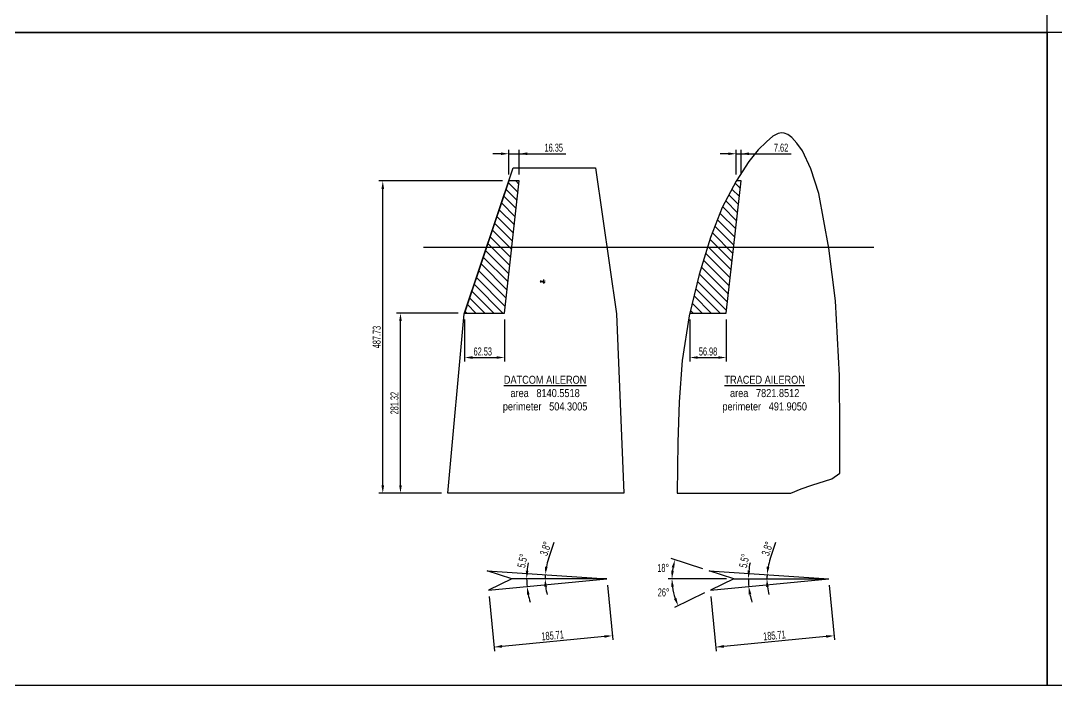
# Model space of a CAD drawing. Header units: centimetres. Extents: x -5325 to 32224, y -11540 to 14619.
# Drawn here: x 23179 to 24797, y 255 to 1293 of the extents above; entities that cross this region are included whole.
import ezdxf

# ---------------------------------------------------------------- set-up
doc = ezdxf.new("R2010")
doc.units = ezdxf.units.CM
doc.header["$PDMODE"] = 3
doc.header["$PDSIZE"] = -5
doc.layers.get('0').update_dxf_attribs({"color": 10})
doc.styles.add('SEACAD_arial_ttf', font='ARIALN.TTF')
doc.styles.get("Standard").update_dxf_attribs({"font": 'ARIALN.TTF', "width": 0.67})
doc.dimstyles.new('ISO-25', dxfattribs={"dimscale": 5, "dimtxt": 2.5, "dimasz": 2.5, "dimexe": 1.25, "dimexo": 2, "dimtad": 1, "dimdsep": 46, "dimtxsty": 'Standard', "dimcen": 2.5, "dimadec": 0, "dimazin": 0, "dimtfac": 1, "dimtmove": 0, "dimatfit": 3, "dimfxl": 1, "dimarcsym": 0})
pattern_1 = [(315, (19011.797, -3703.857), (7.071068, 7.071068), [])]

# ---------------------------------------------------------------- blocks, each defined once
blk = doc.blocks.new('*D153')
at = {"color": 0, "lineweight": -2}
for p, q in [((23862.2, 836.7), (23765.9, 836.7)), ((23772.1, 567.9), (23772.1, 824.2)), ((23836.2, 555.4), (23765.9, 555.4))]:
    blk.add_line(p, q, dxfattribs=at)
at = {"color": 0}
for points in [[(23774.2, 824.2), (23770.1, 824.2), (23772.1, 836.7)], [(23770.1, 567.9), (23774.2, 567.9), (23772.1, 555.4)]]:
    blk.add_solid(points, dxfattribs=at)
at = {"layer": 'Defpoints', "color": 0}
for p in [(23772.1, 836.7), (23872.2, 836.7), (23846.2, 555.4)]:
    blk.add_point(p, dxfattribs=at)
at = {"color": 0, "insert": (23762.8, 696.1), "char_height": 12.5, "attachment_point": 5, "rotation": 90}
blk.add_mtext('281.32', dxfattribs=at)
blk = doc.blocks.new('*D154')
at = {"color": 0, "lineweight": -2}
for p, q in [((23931.5, 1043.1), (23738.2, 1043.1)), ((23744.5, 567.9), (23744.5, 1030.6)), ((23836.2, 555.4), (23738.2, 555.4))]:
    blk.add_line(p, q, dxfattribs=at)
at = {"color": 0}
for points in [[(23746.6, 1030.6), (23742.4, 1030.6), (23744.5, 1043.1)], [(23742.4, 567.9), (23746.6, 567.9), (23744.5, 555.4)]]:
    blk.add_solid(points, dxfattribs=at)
at = {"layer": 'Defpoints', "color": 0}
for p in [(23744.5, 1043.1), (23941.5, 1043.1), (23846.2, 555.4)]:
    blk.add_point(p, dxfattribs=at)
at = {"color": 0, "insert": (23735.1, 799.3), "char_height": 12.5, "attachment_point": 5, "rotation": 90}
blk.add_mtext('487.73', dxfattribs=at)
blk = doc.blocks.new('*D151')
at = {"color": 0, "lineweight": -2}
for p, q in [((24284.2, 1085.6), (24271.7, 1085.6)), ((24296.7, 1053.1), (24296.7, 1091.9)), ((24296.7, 1085.6), (24382.7, 1085.6)), ((24296.7, 1085.6), (24304.3, 1085.6)), ((24304.3, 1053.1), (24304.3, 1091.9)), ((24316.8, 1085.6), (24329.3, 1085.6))]:
    blk.add_line(p, q, dxfattribs=at)
at = {"color": 0}
for points in [[(24284.2, 1083.5), (24284.2, 1087.7), (24296.7, 1085.6)], [(24316.8, 1087.7), (24316.8, 1083.5), (24304.3, 1085.6)]]:
    blk.add_solid(points, dxfattribs=at)
at = {"layer": 'Defpoints', "color": 0}
for p in [(24304.3, 1085.6), (24296.7, 1043.1), (24304.3, 1043.1)]:
    blk.add_point(p, dxfattribs=at)
at = {"color": 0, "insert": (24366.8, 1095), "char_height": 12.5, "attachment_point": 5}
blk.add_mtext('7.62', dxfattribs=at)
blk = doc.blocks.new('*D152')
at = {"color": 0, "lineweight": -2}
for p, q in [((24224.2, 826.7), (24224.2, 761.1)), ((24281.2, 826.7), (24281.2, 761.1)), ((24236.7, 767.4), (24268.7, 767.4))]:
    blk.add_line(p, q, dxfattribs=at)
at = {"color": 0}
for points in [[(24236.7, 769.4), (24236.7, 765.3), (24224.2, 767.4)], [(24268.7, 765.3), (24268.7, 769.4), (24281.2, 767.4)]]:
    blk.add_solid(points, dxfattribs=at)
at = {"layer": 'Defpoints', "color": 0}
for p in [(24224.2, 836.7), (24281.2, 836.7), (24281.2, 767.4)]:
    blk.add_point(p, dxfattribs=at)
at = {"color": 0, "insert": (24252.7, 776.7), "char_height": 12.5, "attachment_point": 5}
blk.add_mtext('56.98', dxfattribs=at)
blk = doc.blocks.new('*D155')
at = {"color": 0, "lineweight": -2}
for p, q in [((24442.1, 411.8), (24450.3, 326.7)), ((24257.3, 394.1), (24265.5, 308.9)), ((24437.3, 331.7), (24277.3, 316.3))]:
    blk.add_line(p, q, dxfattribs=at)
at = {"color": 0}
for points in [[(24437.5, 329.6), (24437.1, 333.8), (24449.7, 332.9)], [(24277.1, 318.4), (24277.5, 314.2), (24264.9, 315.1)]]:
    blk.add_solid(points, dxfattribs=at)
at = {"layer": 'Defpoints', "color": 0}
for p in [(24441.2, 421.8), (24256.3, 404), (24264.9, 315.1)]:
    blk.add_point(p, dxfattribs=at)
at = {"color": 0, "insert": (24356.4, 333.3), "char_height": 12.5, "attachment_point": 5, "rotation": 5.4894}
blk.add_mtext('185.71', dxfattribs=at)
blk = doc.blocks.new('*D156')
at = {"color": 0, "lineweight": -2}
for start, end in [(168.5719, 174.2859), (180, 185.4894), (191.2034, 196.9175)]:
    blk.add_arc((24441.2, 421.8), 125.4, start, end, dxfattribs=at)
at = {"color": 0}
for points in [[(24314.3, 434.4), (24318.5, 434.2), (24315.8, 421.8)], [(24320.3, 397.7), (24316.1, 397.1), (24316.4, 409.8)]]:
    blk.add_solid(points, dxfattribs=at)
at = {"layer": 'Defpoints', "color": 0}
for p in [(24292.8, 421.8), (24441.2, 421.8), (24441.2, 421.8), (24316.1, 413.8), (24256.3, 404)]:
    blk.add_point(p, dxfattribs=at)
at = {"color": 0, "insert": (24309.4, 450), "char_height": 12.5, "attachment_point": 5, "rotation": 77.9242}
blk.add_mtext('5.5%%d', dxfattribs=at)
blk = doc.blocks.new('*D157')
at = {"color": 0, "lineweight": -2}
for p, q in [((23929, 1085.6), (23916.5, 1085.6)), ((23941.5, 1053.1), (23941.5, 1091.9)), ((23941.5, 1085.6), (24030.7, 1085.6)), ((23941.5, 1085.6), (23957.8, 1085.6)), ((23957.8, 1053.1), (23957.8, 1091.9)), ((23970.3, 1085.6), (23982.8, 1085.6))]:
    blk.add_line(p, q, dxfattribs=at)
at = {"color": 0}
for points in [[(23929, 1083.5), (23929, 1087.7), (23941.5, 1085.6)], [(23970.3, 1087.7), (23970.3, 1083.5), (23957.8, 1085.6)]]:
    blk.add_solid(points, dxfattribs=at)
at = {"layer": 'Defpoints', "color": 0}
for p in [(23957.8, 1085.6), (23941.5, 1043.1), (23957.8, 1043.1)]:
    blk.add_point(p, dxfattribs=at)
at = {"color": 0, "insert": (24011.6, 1095), "char_height": 12.5, "attachment_point": 5}
blk.add_mtext('16.35', dxfattribs=at)
blk = doc.blocks.new('*D158')
at = {"color": 0, "lineweight": -2}
for p, q in [((23872.2, 826.7), (23872.2, 761.1)), ((23934.7, 826.7), (23934.7, 761.1)), ((23884.7, 767.4), (23922.2, 767.4))]:
    blk.add_line(p, q, dxfattribs=at)
at = {"color": 0}
for points in [[(23884.7, 769.4), (23884.7, 765.3), (23872.2, 767.4)], [(23922.2, 765.3), (23922.2, 769.4), (23934.7, 767.4)]]:
    blk.add_solid(points, dxfattribs=at)
at = {"layer": 'Defpoints', "color": 0}
for p in [(23872.2, 836.7), (23934.7, 836.7), (23934.7, 767.4)]:
    blk.add_point(p, dxfattribs=at)
at = {"color": 0, "insert": (23900.7, 776.7), "char_height": 12.5, "attachment_point": 5}
blk.add_mtext('62.53', dxfattribs=at)
blk = doc.blocks.new('*D159')
at = {"color": 0, "lineweight": -2}
blk.add_line((24349.7, 452.7), (24358.6, 479), dxfattribs=at)
for start, end in [(161.3218, 168.745), (176.1682, 180), (187.4232, 194.8465)]:
    blk.add_arc((24441.2, 421.8), 96.5, start, end, dxfattribs=at)
at = {"color": 0}
for points in [[(24344.4, 440.9), (24348.6, 440.4), (24344.9, 428.2)], [(24347.5, 409.4), (24343.4, 409.2), (24344.6, 421.8)]]:
    blk.add_solid(points, dxfattribs=at)
at = {"layer": 'Defpoints', "color": 0}
for p in [(24254.2, 434.3), (24292.8, 421.8), (24344.7, 423.9), (24441.2, 421.8), (24441.2, 421.8)]:
    blk.add_point(p, dxfattribs=at)
at = {"color": 0, "insert": (24345.3, 468.9), "char_height": 12.5, "attachment_point": 5, "rotation": 71.3218}
blk.add_mtext('3.8%%d', dxfattribs=at)
blk = doc.blocks.new('*D160')
at = {"color": 0, "lineweight": -2}
blk.add_line((24003.3, 452.7), (24012.2, 479), dxfattribs=at)
for start, end in [(161.3218, 168.745), (176.1682, 180), (187.4232, 194.8465)]:
    blk.add_arc((24094.7, 421.8), 96.5, start, end, dxfattribs=at)
at = {"color": 0}
for points in [[(23998, 440.9), (24002.1, 440.4), (23998.4, 428.2)], [(24001.1, 409.4), (23996.9, 409.2), (23998.2, 421.8)]]:
    blk.add_solid(points, dxfattribs=at)
at = {"layer": 'Defpoints', "color": 0}
for p in [(23907.7, 434.3), (23946.3, 421.8), (23998.2, 423.9), (24094.7, 421.8), (24094.7, 421.8)]:
    blk.add_point(p, dxfattribs=at)
at = {"color": 0, "insert": (23998.8, 468.9), "char_height": 12.5, "attachment_point": 5, "rotation": 71.3218}
blk.add_mtext('3.8%%d', dxfattribs=at)
blk = doc.blocks.new('*D161')
at = {"color": 0, "lineweight": -2}
for p, q in [((24095.7, 411.8), (24103.9, 326.7)), ((23910.8, 394.1), (23919, 308.9)), ((24090.8, 331.7), (23930.8, 316.3))]:
    blk.add_line(p, q, dxfattribs=at)
at = {"color": 0}
for points in [[(24091, 329.6), (24090.6, 333.8), (24103.3, 332.9)], [(23930.6, 318.4), (23931, 314.2), (23918.4, 315.1)]]:
    blk.add_solid(points, dxfattribs=at)
at = {"layer": 'Defpoints', "color": 0}
for p in [(24094.7, 421.8), (23909.9, 404), (23918.4, 315.1)]:
    blk.add_point(p, dxfattribs=at)
at = {"color": 0, "insert": (24009.9, 333.3), "char_height": 12.5, "attachment_point": 5, "rotation": 5.4894}
blk.add_mtext('185.71', dxfattribs=at)
blk = doc.blocks.new('*D162')
at = {"color": 0, "lineweight": -2}
for start, end in [(168.5719, 174.2859), (180, 185.4894), (191.2034, 196.9175)]:
    blk.add_arc((24094.7, 421.8), 125.4, start, end, dxfattribs=at)
at = {"color": 0}
for points in [[(23967.9, 434.4), (23972, 434.2), (23969.3, 421.8)], [(23973.8, 397.7), (23969.7, 397.1), (23969.9, 409.8)]]:
    blk.add_solid(points, dxfattribs=at)
at = {"layer": 'Defpoints', "color": 0}
for p in [(23946.3, 421.8), (24094.7, 421.8), (24094.7, 421.8), (23969.6, 413.8), (23909.9, 404)]:
    blk.add_point(p, dxfattribs=at)
at = {"color": 0, "insert": (23962.9, 450), "char_height": 12.5, "attachment_point": 5, "rotation": 77.9242}
blk.add_mtext('5.5%%d', dxfattribs=at)

msp = doc.modelspace()

# ---------------------------------------------------------------- hatches: boundary and pattern name
h = msp.add_hatch()
h.set_pattern_fill('_USER', color=1, scale=10, angle=315, style=0, pattern_type=0)
h.set_pattern_definition(pattern_1)
h.paths.add_polyline_path([(24224.23, 836.738), (24281.21, 836.738), (24304.301, 1043.149), (24296.677, 1043.149), (24296.441, 1042.79), (24275.009, 1001.57), (24256.745, 954.569), (24238.971, 897.009)])
h.paths.add_polyline_path([(24350.91, 1104.381), (24382.683, 1104.381), (24382.683, 1085.631), (24350.91, 1085.631)], flags=9)
h = msp.add_hatch()
h.set_pattern_fill('_USER', color=1, scale=10, angle=315, style=0, pattern_type=0)
h.set_pattern_definition(pattern_1)
h.paths.add_polyline_path([(23941.484, 1043.149), (23872.212, 836.738), (23934.741, 836.738), (23957.832, 1043.149)])

# ---------------------------------------------------------------- linework, layer by layer
at = {"color": 3}
msp.add_line((23808.033, 939.944), (24511.893, 939.944), dxfattribs=at)
at = {"color": 1}
for p, q in [((23990.995, 887.764), (23990.995, 884.716)), ((23995.719, 889.258), (23995.719, 883.161)), ((24244.702, 437.397), (24195.097, 453.514)), ((23946.286, 421.783), (23907.744, 434.307)), ((23946.286, 421.783), (23909.862, 404.018)), ((24281.712, 421.783), (24190.138, 421.783)), ((24292.755, 421.783), (24254.213, 434.307)), ((24292.755, 421.783), (24256.331, 404.018)), ((24247.343, 399.634), (24200.464, 376.77))]:
    msp.add_line(p, q, dxfattribs=at)
at = {"color": 253}
for p, q in [((23907.744, 434.307), (24094.723, 421.783)), ((23909.862, 404.018), (24094.723, 421.783)), ((24254.213, 434.307), (24441.192, 421.783)), ((24256.331, 404.018), (24441.192, 421.783))]:
    msp.add_line(p, q, dxfattribs=at)
at = {"color": 7}
for p, q in [((24094.723, 421.783), (23946.286, 421.783)), ((24292.755, 421.783), (24441.192, 421.783))]:
    msp.add_line(p, q, dxfattribs=at)
at = {"color": 1}
for points in [[(23154.136, 1274.854), (24782.511, 1274.854), (24782.511, 2294.225), (23154.136, 2294.225)], [(23154.136, 255.482), (24782.511, 255.482), (24782.511, 1274.854), (23154.136, 1274.854)], [(24782.511, 255.482), (26410.886, 255.482), (26410.886, 1274.854), (24782.511, 1274.854)], [(23941.484, 1043.149), (23872.212, 836.738), (23934.741, 836.738), (23957.832, 1043.149)], [(24224.23, 836.738), (24281.21, 836.738), (24304.301, 1043.149), (24296.677, 1043.149), (24296.441, 1042.79), (24275.009, 1001.57), (24256.745, 954.569), (24238.971, 897.009)]]:
    msp.add_lwpolyline(points, close=True, dxfattribs=at)
at = {"color": 253}
for points in [[(24458.709, 586.928), (24458.857, 653.674), (24457.962, 739.076), (24451.666, 856.132), (24441.491, 938.342), (24425.557, 1023.65), (24413.253, 1061.858), (24400.165, 1089.969), (24391.352, 1101.996), (24383.623, 1111.192), (24377.359, 1115.711), (24371.605, 1117.752), (24367.41, 1118.116), (24362.239, 1117.096), (24353.863, 1113.087), (24343.993, 1104.263), (24331.247, 1091.872), (24316.568, 1073.378), (24296.441, 1042.79), (24275.009, 1001.57), (24256.745, 954.569), (24238.971, 897.009), (24223.2, 832.529), (24212.153, 762.51), (24207.417, 698.398), (24205.313, 634.697), (24204.639, 555.42), (24382.183, 555.502), (24398.237, 562.404), (24415.051, 567.839), (24445.963, 578.028)], [(23846.221, 555.42), (23871.901, 835.812), (23948.385, 1063.713), (24076.856, 1063.713), (24109.756, 835.812), (24121.247, 555.42)]]:
    msp.add_lwpolyline(points, close=True, dxfattribs=at)
at = {"color": 1}
msp.add_lwpolyline([(23998.225, 883.816), (23990.819, 885.91), (23990.47, 886.307), (23990.818, 886.611), (23998.225, 886.902)], dxfattribs=at)
at = {"color": 7}
msp.add_lwpolyline([(24016.754, 555.426), (24016.727, 555.414), (24016.727, 555.426)], dxfattribs=at)
at = {"color": 1}
for start, end in [(169.432059, 172.567941), (187.432059, 198.567941)]:
    msp.add_arc((24292.755, 421.783), 96.434, start, end, dxfattribs=at)
for points in [[(24195.939, 439.983), (24199.976, 438.955), (24201.042, 451.583)], [(24199.211, 434.122), (24195.053, 434.392), (24196.322, 421.783)], [(24195.053, 409.175), (24199.211, 409.445), (24196.322, 421.783)], [(24203.269, 391.866), (24199.414, 390.286), (24206.081, 379.51)]]:
    msp.add_solid(points, dxfattribs=at)

# ---------------------------------------------------------------- texts
at = {"color": 7, "char_height": 12.5, "width": 213.51501, "attachment_point": 5, "style": 'SEACAD_arial_ttf'}
for s, insert in [('{\\LDATCOM AILERON\\P}area   8140.5518\\Pperimeter   504.3005', (23998.101, 709.95)), ('{\\LTRACED AILERON\\P}area   7821.8512\\Pperimeter   491.9050', (24341.175, 709.95))]:
    msp.add_mtext(s, dxfattribs=dict(at, insert=insert))
at = {"color": 1, "char_height": 12.5, "attachment_point": 5}
for s, insert in [('18°', (24182.594, 438.725)), ('26°', (24183.304, 400.447))]:
    msp.add_mtext(s, dxfattribs=dict(at, insert=insert))

# ---------------------------------------------------------------- dimensions: what is measured, and where the dimension line sits
at = {"color": 1}
for base, p1, p2, picture, middle in [((23957.832, 1085.631), (23941.484, 1043.149), (23957.832, 1043.149), '*D157', (24011.603, 1085.631)), ((24304.301, 1085.631), (24296.677, 1043.149), (24304.301, 1043.149), '*D151', (24366.796, 1085.631)), ((23934.741, 767.363), (23872.212, 836.738), (23934.741, 836.738), '*D158', (23900.702, 767.363)), ((24281.21, 767.363), (24224.23, 836.738), (24281.21, 836.738), '*D152', (24252.72, 767.363))]:
    dim = msp.add_linear_dim(base=base, p1=p1, p2=p2, dimstyle='ISO-25', dxfattribs=at)
    dim.commit()
    dim.dimension.update_dxf_attribs({"geometry": picture, "text_midpoint": middle, "dimtype": 160})
for base, p1, p2, angle, picture, middle, dimtype in [((23744.475, 1043.149), (23846.221, 555.42), (23941.484, 1043.149), 90, '*D154', (23744.475, 799.284), 160), ((23772.149, 836.738), (23846.221, 555.42), (23872.212, 836.738), 90, '*D153', (23772.149, 696.079), 160), ((23918.405, 315.122), (24094.723, 421.783), (23909.862, 404.018), 185.489353, '*D161', (24010.836, 324.004), 161), ((24264.874, 315.122), (24441.192, 421.783), (24256.331, 404.018), 185.489353, '*D155', (24357.304, 324.004), 161)]:
    dim = msp.add_linear_dim(base=base, p1=p1, p2=p2, angle=angle, dimstyle='ISO-25', dxfattribs=at)
    dim.commit()
    dim.dimension.update_dxf_attribs({"geometry": picture, "text_midpoint": middle, "dimtype": dimtype})
for base, line1, line2, picture, middle in [((23998.199, 423.935), ((23907.744, 434.307), (24094.723, 421.783)), ((23946.286, 421.783), (24094.723, 421.783)), '*D160', (23998.824, 468.855)), ((24344.668, 423.935), ((24254.213, 434.307), (24441.192, 421.783)), ((24292.755, 421.783), (24441.192, 421.783)), '*D159', (24345.293, 468.855))]:
    dim = msp.add_angular_dim_2l(base=base, line1=line1, line2=line2, dimstyle='ISO-25', override={"dimadec": 1}, dxfattribs=at)
    dim.commit()
    dim.dimension.update_dxf_attribs({"geometry": picture, "text_midpoint": middle})
for base, line1, line2, picture, middle in [((23969.588, 413.78), ((23946.286, 421.783), (24094.723, 421.783)), ((23909.862, 404.018), (24094.723, 421.783)), '*D162', (23972.107, 448.016)), ((24316.056, 413.78), ((24292.755, 421.783), (24441.192, 421.783)), ((24256.331, 404.018), (24441.192, 421.783)), '*D156', (24318.575, 448.016))]:
    dim = msp.add_angular_dim_2l(base=base, line1=line1, line2=line2, dimstyle='ISO-25', override={"dimadec": 1}, dxfattribs=at)
    dim.commit()
    dim.dimension.update_dxf_attribs({"geometry": picture, "text_midpoint": middle, "dimtype": 162})

doc.saveas('drawing.dxf')
